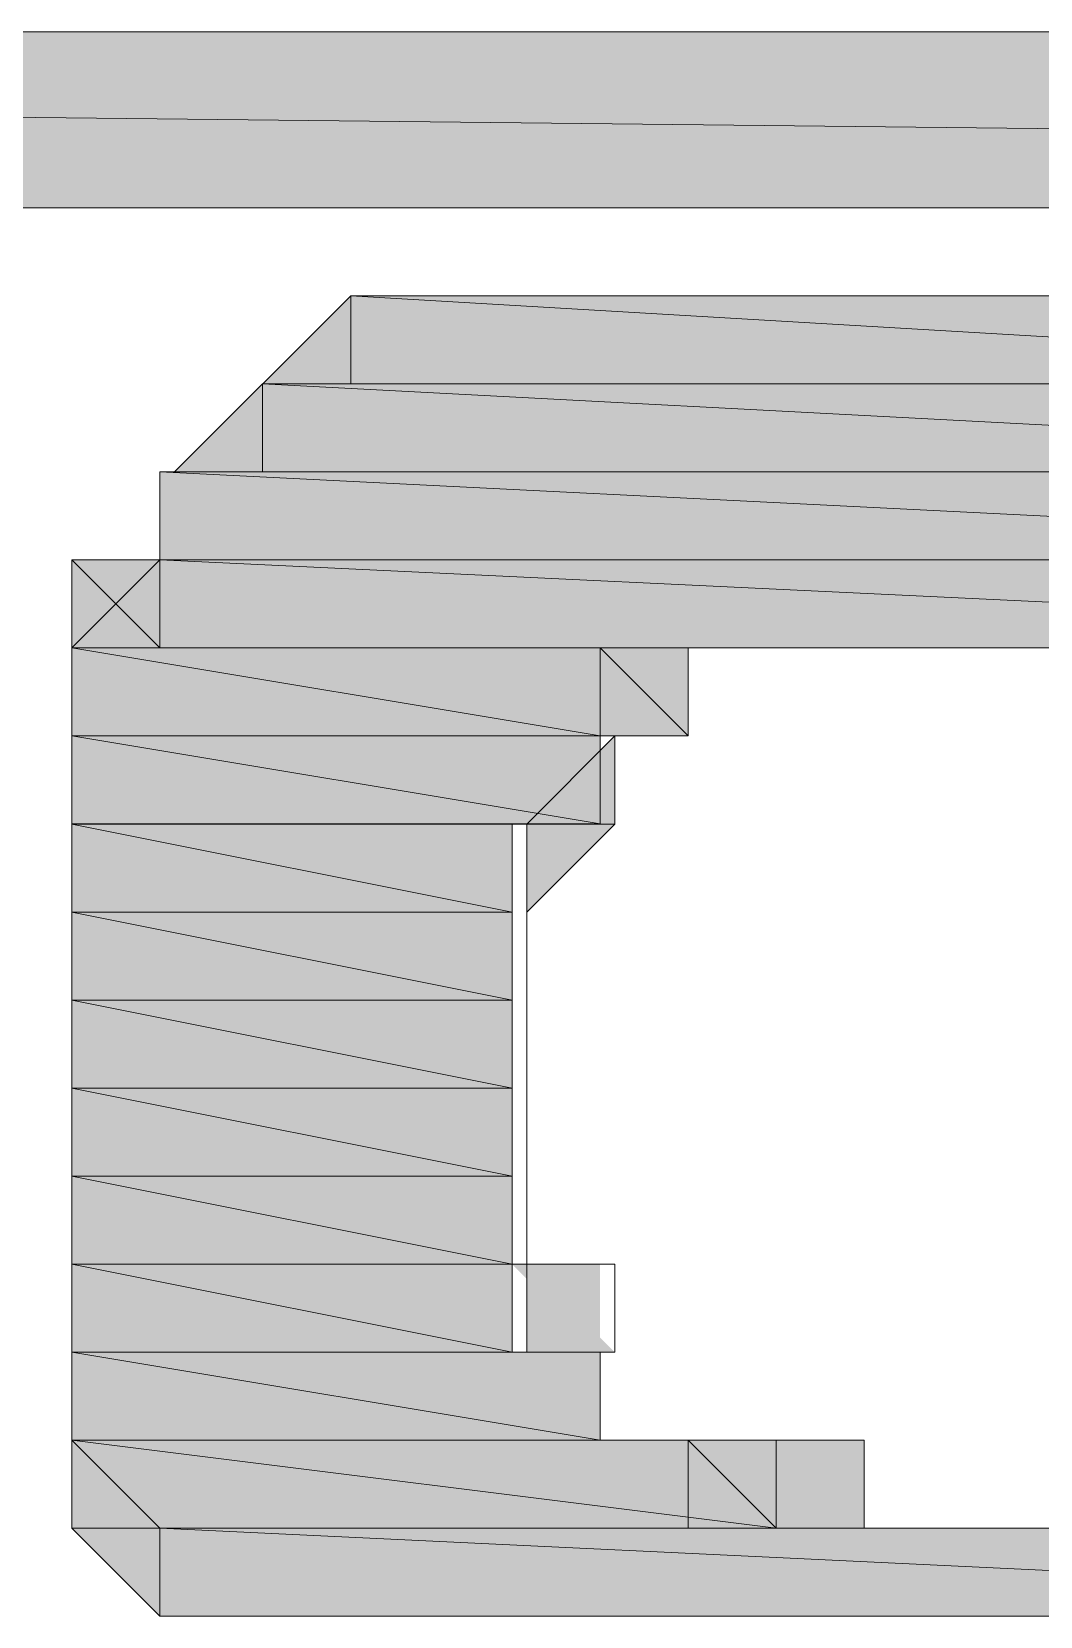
# Model space of a CAD drawing. Header units: millimetres. Extents: x 41 to 1635, y 11 to 1528.
# Drawn here: x 1470.33 to 1475.13, y 1180.65 to 1188.19 of the extents above; entities that cross this region are included whole.
import ezdxf

# ---------------------------------------------------------------- set-up
doc = ezdxf.new("R2010")
doc.units = ezdxf.units.MM
doc.header["$LTSCALE"] = 8
for name, color, linetype in [('1', 7, 'CONTINUOUS'), ('PDF2_Geometry', 7, 'CONTINUOUS'), ('PDF2_Solid Fills', 7, 'CONTINUOUS')]:
    doc.layers.add(name, color=color, linetype=linetype)

# ---------------------------------------------------------------- blocks, each defined once
blk = doc.blocks.new('Sinee')
at = {"layer": 'PDF2_Geometry', "lineweight": 5}
for points in [[(188.276, -339.7393), (187.4373, -340.578), (264.5971, -340.578)], [(188.276, -339.7393), (263.7584, -339.7393), (264.5971, -340.578)], [(200.0874, -339.7393), (226.087, -339.7393)], [(226.0172, -339.7393), (252.0167, -339.7393)], [(200.0874, -340.578), (226.087, -340.578)], [(226.0172, -340.578), (252.0167, -340.578)], [(226.9258, -341.4167), (226.9258, -340.9975), (226.5065, -341.4167)], [(227.345, -340.9974), (226.9257, -340.9974), (233.6352, -340.9974)], [(227.345, -340.9974), (226.9257, -340.9974), (233.6352, -340.9974)], [(227.345, -340.9974), (226.9257, -340.9974)], [(227.345, -340.9974), (226.9257, -340.9974)], [(226.9258, -340.9974), (233.6354, -340.9974)], [(226.9258, -340.9974), (233.6354, -340.9974)], [(226.9258, -340.9974), (233.6354, -340.9974)], [(226.9258, -340.9974), (233.6354, -340.9974)], [(226.9258, -340.9974), (233.6354, -340.9974)], [(226.9258, -340.9974), (233.6354, -340.9974)], [(226.9258, -340.9974), (233.6354, -340.9974)], [(226.9258, -340.9974), (233.6354, -340.9974)], [(226.9258, -340.9974), (226.9258, -341.4167), (234.054, -341.4167)], [(226.9258, -340.9974), (233.6354, -340.9974), (234.054, -341.4167)], [(226.9258, -340.9974), (226.9258, -341.4167)], [(226.9258, -340.9974), (226.9258, -341.4167), (226.9258, -340.9974)], [(226.9258, -340.9974), (226.9258, -340.9974)], [(226.9258, -341.4167), (226.9258, -340.9975), (226.9258, -341.4167)], [(227.345, -340.9974), (233.2159, -340.9974)], [(227.345, -340.9974), (233.2159, -340.9974)], [(227.345, -340.9974), (233.2159, -340.9974)], [(227.345, -340.9974), (233.2159, -340.9974)], [(227.345, -340.9974), (233.6352, -340.9974)], [(227.345, -340.9974), (227.345, -340.9974)], [(227.7644, -340.9974), (227.3451, -340.9974), (233.2158, -340.9974)], [(227.7644, -340.9974), (227.3451, -340.9974), (233.2158, -340.9974)], [(227.7644, -340.9974), (227.3451, -340.9974)], [(227.7644, -340.9974), (227.3451, -340.9974)], [(228.1138, -340.9974), (227.6946, -340.9974), (232.7266, -340.9974)], [(228.1138, -340.9974), (227.6946, -340.9974), (232.7266, -340.9974)], [(228.1138, -340.9974), (227.6946, -340.9974)], [(228.1138, -340.9974), (227.6946, -340.9974)], [(227.7644, -340.9974), (232.7965, -340.9974)], [(227.7644, -340.9974), (232.7965, -340.9974)], [(227.7644, -340.9974), (232.7965, -340.9974)], [(227.7644, -340.9974), (232.7965, -340.9974)], [(227.7644, -340.9974), (232.7965, -340.9974)], [(227.7644, -340.9974), (232.7965, -340.9974)], [(227.7644, -340.9974), (233.2158, -340.9974)], [(227.7644, -340.9974), (233.2158, -340.9974)], [(227.7644, -340.9974), (233.2158, -340.9974)], [(227.7644, -340.9974), (227.7644, -340.9974)], [(227.7644, -340.9974), (227.7644, -340.9974)], [(227.7644, -340.9974), (227.7644, -340.9974)], [(227.7644, -340.9974), (227.7644, -340.9974)], [(228.1138, -340.9974), (232.3073, -340.9974)], [(228.1138, -340.9974), (232.3073, -340.9974)], [(228.1138, -340.9974), (232.3073, -340.9974)], [(228.1138, -340.9974), (232.3073, -340.9974)], [(228.1138, -340.9974), (232.7266, -340.9974)], [(228.1138, -340.9974), (228.1138, -340.9974)], [(228.1138, -340.9974), (228.1138, -340.9974)], [(228.5332, -340.9974), (228.1139, -340.9974), (232.3073, -340.9974)], [(228.5332, -340.9974), (228.1139, -340.9974), (232.3073, -340.9974)], [(228.5332, -340.9974), (228.1139, -340.9974)], [(228.5332, -340.9974), (228.1139, -340.9974)], [(228.5332, -340.9974), (231.888, -340.9974)], [(228.5332, -340.9974), (231.888, -340.9974)], [(228.5332, -340.9974), (232.3073, -340.9974)], [(228.5332, -340.9974), (232.3073, -340.9974)], [(228.5332, -340.9974), (232.3073, -340.9974)], [(228.5332, -340.9974), (228.5332, -340.9974)], [(228.5332, -340.9974), (228.5332, -340.9974)], [(228.9526, -340.9974), (228.5333, -340.9974), (231.888, -340.9974)], [(228.9526, -340.9974), (228.5333, -340.9974), (231.888, -340.9974)], [(228.9526, -340.9974), (228.5333, -340.9974)], [(228.9526, -340.9974), (228.5333, -340.9974)], [(229.3718, -340.9974), (228.9525, -340.9974), (231.4685, -340.9974)], [(229.3718, -340.9974), (228.9525, -340.9974), (231.4685, -340.9974)], [(229.3718, -340.9974), (228.9525, -340.9974)], [(229.3718, -340.9974), (228.9525, -340.9974)], [(228.9526, -340.9974), (231.4686, -340.9974)], [(228.9526, -340.9974), (231.4686, -340.9974)], [(228.9526, -340.9974), (231.888, -340.9974)], [(228.9526, -340.9974), (228.9526, -340.9974)], [(228.9526, -340.9974), (228.9526, -340.9974)], [(229.3718, -340.9974), (229.791, -340.9974)], [(229.3718, -340.9974), (231.4685, -340.9974)], [(229.3718, -340.9974), (231.4685, -340.9974)], [(229.3718, -340.9974), (231.4685, -340.9974)], [(229.3718, -340.9974), (229.3718, -340.9974)], [(229.3718, -340.9974), (229.3718, -340.9974)], [(229.7913, -340.9974), (229.372, -340.9974)], [(229.7913, -340.9974), (229.372, -340.9974)], [(230.2107, -340.9974), (229.7914, -340.9974), (230.6299, -340.9974)], [(230.2107, -340.9974), (229.7914, -340.9974), (230.6299, -340.9974)], [(230.2107, -340.9974), (229.7914, -340.9974)], [(230.2107, -340.9974), (229.7914, -340.9974)], [(226.5063, -341.4167), (226.087, -341.836), (234.4732, -341.836)], [(226.5063, -341.4167), (226.087, -341.836)], [(226.5063, -341.836), (226.5063, -341.4168), (226.087, -341.836)], [(226.5063, -341.4167), (234.0545, -341.4167)], [(226.5063, -341.4167), (234.0545, -341.4167)], [(226.5063, -341.4167), (234.0545, -341.4167)], [(226.5063, -341.4167), (234.0545, -341.4167)], [(226.5063, -341.4167), (234.4732, -341.4167)], [(226.5063, -341.4167), (234.4732, -341.4167)], [(226.5063, -341.4167), (234.4732, -341.4167)], [(226.5063, -341.4167), (234.4732, -341.4167)], [(226.5063, -341.4167), (234.4732, -341.4167), (234.4732, -341.836)], [(226.5063, -341.4167), (226.5063, -341.836)], [(226.5063, -341.4167), (226.5063, -341.836), (226.5063, -341.4167)], [(226.5063, -341.4167), (226.5063, -341.4167)], [(226.5063, -341.4167), (226.5063, -341.4167)], [(226.5063, -341.4167), (226.5063, -341.4167)], [(226.9258, -341.4167), (226.5065, -341.4167), (234.054, -341.4167)], [(226.9258, -341.4167), (226.5065, -341.4167), (234.054, -341.4167)], [(226.9258, -341.4167), (226.5065, -341.4167)], [(226.9258, -341.4167), (234.054, -341.4167)], [(226.0172, -341.836), (234.4041, -341.836)], [(226.0172, -341.836), (234.4041, -341.836)], [(226.0172, -341.836), (234.4041, -341.836)], [(226.0172, -341.836), (234.4041, -341.836)], [(226.0172, -341.836), (234.4041, -341.836)], [(226.0172, -341.836), (234.4041, -341.836)], [(226.0172, -341.836), (234.4041, -341.836)], [(226.0172, -341.836), (234.4041, -341.836)], [(226.0172, -341.836), (226.0172, -342.2553), (234.4041, -342.2553)], [(226.0172, -341.836), (234.4041, -341.836), (234.4041, -342.2553)], [(226.0172, -341.836), (226.0172, -342.2553)], [(226.0172, -341.836), (226.0172, -342.2553)], [(226.0172, -341.836), (226.0172, -341.836)], [(226.0172, -341.836), (226.0172, -341.836)], [(226.0172, -342.2554), (225.5979, -342.6747), (234.8228, -342.6747)], [(226.0172, -342.2554), (225.5979, -342.2554), (226.0172, -342.6747)], [(226.0172, -342.6748), (225.5979, -342.2556), (226.0172, -342.6748)], [(226.0172, -342.6748), (225.5979, -342.2556), (225.5979, -342.6748)], [(226.0172, -342.2554), (234.8228, -342.2554)], [(226.0172, -342.2554), (234.8228, -342.2554)], [(226.0172, -342.2554), (234.8228, -342.2554)], [(226.0172, -342.2554), (234.8228, -342.2554)], [(226.0172, -342.2554), (234.8228, -342.2554)], [(226.0172, -342.2554), (234.8228, -342.2554)], [(226.0172, -342.2554), (234.8228, -342.2554), (234.8228, -342.6747)], [(226.0172, -342.2554), (226.0172, -342.6747)], [(226.0172, -342.2554), (226.0172, -342.2554)], [(226.0172, -342.2554), (226.0172, -342.2554)], [(225.5978, -342.6748), (234.8227, -342.6748)], [(225.5978, -342.6748), (234.8227, -342.6748)], [(225.5978, -342.6748), (229.7913, -342.6748)], [(225.5978, -342.6748), (230.2106, -342.6748), (229.7913, -342.6748)], [(225.5978, -342.6748), (229.7913, -342.6748)], [(225.5978, -342.6748), (229.7913, -342.6748)], [(225.5978, -342.6748), (229.3719, -342.6748)], [(225.5978, -342.6748), (229.7913, -342.6748), (229.3719, -342.6748)], [(225.5978, -342.6748), (229.3719, -342.6748)], [(225.5978, -342.6748), (229.3719, -342.6748)], [(225.5978, -342.6748), (229.3719, -342.6748)], [(225.5978, -342.6748), (229.3719, -342.6748)], [(225.5978, -342.6748), (229.3719, -342.6748)], [(225.5978, -342.6748), (229.3719, -342.6748)], [(225.5978, -342.6748), (229.3719, -342.6748)], [(225.5978, -342.6748), (229.3719, -342.6748)], [(225.5978, -342.6748), (228.9526, -342.6748)], [(225.5978, -342.6748), (229.3719, -342.6748), (228.9526, -342.6748)], [(225.5978, -342.6748), (228.9526, -342.6748)], [(225.5978, -342.6748), (228.9526, -342.6748)], [(225.5978, -342.6748), (228.9526, -342.6748)], [(225.5978, -342.6748), (228.9526, -342.6748)], [(225.5978, -342.6748), (228.9526, -342.6748)], [(225.5978, -342.6748), (228.9526, -342.6748)], [(225.5978, -342.6748), (228.5332, -342.6748)], [(225.5978, -342.6748), (228.9526, -342.6748), (228.5332, -342.6748)], [(225.5978, -342.6748), (228.5332, -342.6748)], [(225.5978, -342.6748), (228.5332, -342.6748)], [(225.5978, -342.6748), (228.5332, -342.6748)], [(225.5978, -342.6748), (228.5332, -342.6748)], [(225.5978, -342.6748), (228.5332, -342.6748)], [(225.5978, -342.6748), (228.5332, -342.6748)], [(225.5978, -342.6748), (228.5332, -342.6748)], [(225.5978, -342.6748), (228.5332, -342.6748)], [(225.5978, -342.6748), (228.1139, -342.6748)], [(225.5978, -342.6748), (228.5332, -342.6748), (228.1139, -342.6748)], [(225.5978, -342.6748), (225.5978, -343.0941), (228.1139, -343.0941)], [(225.5978, -342.6748), (228.1139, -342.6748), (228.1139, -343.0941)], [(225.5978, -342.6748), (225.5978, -343.0941)], [(225.5978, -342.6748), (225.5978, -343.0941)], [(225.5978, -342.6748), (225.5978, -342.6748)], [(226.0172, -342.6748), (225.5979, -342.6748)], [(228.1138, -342.6748), (228.5331, -343.0941), (228.5331, -342.6748)], [(228.1138, -343.0941), (228.1138, -342.6748)], [(228.1138, -343.0941), (228.5331, -343.0941), (228.1138, -342.6748)], [(228.5332, -342.6748), (228.9525, -342.6748)], [(228.5332, -342.6748), (228.9525, -342.6748)], [(228.5332, -342.6748), (228.5332, -342.6748)], [(228.5332, -342.6748), (228.5332, -342.6748)], [(228.5332, -343.0941), (228.5332, -342.6748)], [(228.9526, -342.6748), (229.3718, -342.6748)], [(228.9526, -342.6748), (229.3718, -342.6748)], [(228.9526, -342.6748), (228.9526, -342.6748)], [(228.9526, -342.6748), (228.9526, -342.6748)], [(229.3718, -342.6748), (229.791, -342.6748)], [(229.3718, -342.6748), (229.791, -342.6748)], [(229.3718, -342.6748), (229.3718, -342.6748)], [(229.3718, -342.6748), (229.3718, -342.6748)], [(229.3718, -342.6748), (229.3718, -342.6748)], [(229.3718, -342.6748), (229.3718, -342.6748)], [(229.7913, -342.6748), (230.2106, -342.6748)], [(229.7913, -342.6748), (230.2106, -342.6748)], [(229.7913, -342.6748), (229.7913, -342.6748)], [(229.7913, -342.6748), (229.7913, -342.6748)], [(225.5978, -343.0941), (228.1139, -343.0941)], [(225.5978, -343.0941), (228.1139, -343.0941)], [(225.5978, -343.0941), (228.1139, -343.0941)], [(225.5978, -343.0941), (228.1139, -343.0941)], [(225.5978, -343.0941), (228.1139, -343.0941)], [(225.5978, -343.0941), (228.1139, -343.0941)], [(225.5978, -343.0941), (228.1139, -343.0941)], [(225.5978, -343.0941), (228.1139, -343.0941)], [(225.5978, -343.0941), (228.1139, -343.0941)], [(225.5978, -343.0941), (228.1139, -343.0941)], [(225.5978, -343.0941), (225.5978, -343.5134), (228.1139, -343.5134)], [(225.5978, -343.0941), (228.1139, -343.0941), (228.1139, -343.5134)], [(225.5978, -343.0941), (225.5978, -343.5134)], [(225.5978, -343.0941), (225.5978, -343.5134)], [(227.7644, -343.5135), (228.1837, -343.5135), (228.1837, -343.0942)], [(228.1138, -343.0941), (228.1138, -343.0941)], [(228.1138, -343.0941), (228.1138, -343.0941)], [(228.1138, -343.5135), (228.1138, -343.0942)], [(225.5978, -343.5135), (228.1139, -343.5135)], [(225.5978, -343.5135), (228.1139, -343.5135)], [(225.5978, -343.5135), (228.1139, -343.5135)], [(225.5978, -343.5135), (228.1139, -343.5135)], [(225.5978, -343.5135), (228.1139, -343.5135)], [(225.5978, -343.5135), (228.1139, -343.5135)], [(225.5978, -343.5135), (228.1139, -343.5135)], [(225.5978, -343.5135), (228.1139, -343.5135)], [(225.5978, -343.5135), (227.6945, -343.5135)], [(225.5978, -343.5135), (228.1139, -343.5135), (227.6945, -343.5135)], [(225.5978, -343.5135), (227.6945, -343.5135)], [(225.5978, -343.5135), (227.6945, -343.5135)], [(225.5978, -343.5135), (227.6945, -343.5135)], [(225.5978, -343.5135), (227.6945, -343.5135)], [(225.5978, -343.5135), (227.6945, -343.5135)], [(225.5978, -343.5135), (227.6945, -343.5135)], [(225.5978, -343.5135), (225.5978, -343.9328), (227.6945, -343.9328)], [(225.5978, -343.5135), (227.6945, -343.5135), (227.6945, -343.9328)], [(225.5978, -343.5135), (225.5978, -343.9328)], [(225.5978, -343.5135), (225.5978, -343.9328)], [(225.5978, -343.5135), (225.5978, -343.5135)], [(225.5978, -343.5135), (225.5978, -343.5135)], [(228.1138, -343.5135), (227.6946, -343.5135), (228.1138, -343.5135)], [(228.1138, -343.5135), (227.6946, -343.5135), (228.1138, -343.5135)], [(227.7644, -343.5135), (228.1837, -343.5135), (227.7644, -343.5135)], [(227.7644, -343.5135), (228.1837, -343.5135), (227.7644, -343.5135)], [(227.7644, -343.9328), (227.7644, -343.5135)], [(227.7644, -343.9328), (228.1837, -343.5135), (227.7644, -343.5135)], [(225.5978, -343.9328), (227.6945, -343.9328)], [(225.5978, -343.9328), (227.6945, -343.9328)], [(225.5978, -343.9328), (227.6945, -343.9328)], [(225.5978, -343.9328), (227.6945, -343.9328)], [(225.5978, -343.9328), (227.6945, -343.9328)], [(225.5978, -343.9328), (227.6945, -343.9328)], [(225.5978, -343.9328), (227.6945, -343.9328)], [(225.5978, -343.9328), (227.6945, -343.9328)], [(225.5978, -343.9328), (227.6945, -343.9328)], [(225.5978, -343.9328), (227.6945, -343.9328)], [(225.5978, -343.9328), (227.6945, -343.9328)], [(225.5978, -343.9328), (227.6945, -343.9328)], [(225.5978, -343.9328), (227.6945, -343.9328)], [(225.5978, -343.9328), (227.6945, -343.9328)], [(225.5978, -343.9328), (227.6945, -343.9328)], [(225.5978, -343.9328), (227.6945, -343.9328)], [(225.5978, -343.9328), (227.6945, -343.9328)], [(225.5978, -343.9328), (227.6945, -343.9328)], [(225.5978, -343.9328), (225.5978, -344.3521), (227.6945, -344.3521)], [(225.5978, -343.9328), (227.6945, -343.9328), (227.6945, -344.3521)], [(225.5978, -343.9328), (225.5978, -344.3521)], [(225.5978, -343.9328), (225.5978, -344.3521)], [(225.5978, -343.9328), (225.5978, -343.9328)], [(225.5978, -343.9328), (225.5978, -343.9328)], [(225.5978, -343.9328), (225.5978, -343.9328)], [(225.5978, -343.9328), (225.5978, -343.9328)], [(227.7644, -343.9328), (227.7644, -343.9328)], [(227.7644, -343.9328), (227.7644, -343.9328)], [(227.7644, -343.9328), (227.7644, -343.9328)], [(227.7644, -343.9328), (227.7644, -343.9328)], [(227.7644, -344.3521), (227.7644, -343.9329)], [(227.7644, -344.3521), (227.7644, -343.9329)], [(225.5978, -344.3521), (227.6945, -344.3521)], [(225.5978, -344.3521), (227.6945, -344.3521)], [(225.5978, -344.3521), (227.6945, -344.3521)], [(225.5978, -344.3521), (227.6945, -344.3521)], [(225.5978, -344.3521), (227.6945, -344.3521)], [(225.5978, -344.3521), (227.6945, -344.3521)], [(225.5978, -344.3521), (227.6945, -344.3521)], [(225.5978, -344.3521), (227.6945, -344.3521)], [(225.5978, -344.3521), (227.6945, -344.3521)], [(225.5978, -344.3521), (227.6945, -344.3521)], [(225.5978, -344.3521), (227.6945, -344.3521)], [(225.5978, -344.3521), (227.6945, -344.3521)], [(225.5978, -344.3521), (227.6945, -344.3521)], [(225.5978, -344.3521), (227.6945, -344.3521)], [(225.5978, -344.3521), (225.5978, -344.7714), (227.6945, -344.7714)], [(225.5978, -344.3521), (227.6945, -344.3521), (227.6945, -344.7714)], [(225.5978, -344.3521), (225.5978, -344.7714)], [(225.5978, -344.3521), (225.5978, -344.7714)], [(225.5978, -344.3521), (225.5978, -344.3521)], [(225.5978, -344.3521), (225.5978, -344.3521)], [(227.7644, -344.3521), (227.7644, -344.3521)], [(227.7644, -344.3521), (227.7644, -344.3521)], [(227.7644, -344.7714), (227.7644, -344.3521)], [(227.7644, -344.7714), (227.7644, -344.3521)], [(225.5978, -344.7714), (227.6945, -344.7714)], [(225.5978, -344.7714), (227.6945, -344.7714)], [(225.5978, -344.7714), (227.6945, -344.7714)], [(225.5978, -344.7714), (227.6945, -344.7714)], [(225.5978, -344.7714), (227.6945, -344.7714)], [(225.5978, -344.7714), (227.6945, -344.7714)], [(225.5978, -344.7714), (227.6945, -344.7714)], [(225.5978, -344.7714), (227.6945, -344.7714)], [(225.5978, -344.7714), (227.6945, -344.7714)], [(225.5978, -344.7714), (227.6945, -344.7714)], [(225.5978, -344.7714), (227.6945, -344.7714)], [(225.5978, -344.7714), (227.6945, -344.7714)], [(225.5978, -344.7714), (227.6945, -344.7714)], [(225.5978, -344.7714), (227.6945, -344.7714)], [(225.5978, -344.7714), (225.5978, -345.1907), (227.6945, -345.1907)], [(225.5978, -344.7714), (227.6945, -344.7714), (227.6945, -345.1907)], [(225.5978, -344.7714), (225.5978, -345.1907)], [(225.5978, -344.7714), (225.5978, -345.1907)], [(225.5978, -344.7714), (225.5978, -344.7714)], [(225.5978, -344.7714), (225.5978, -344.7714)], [(225.5978, -344.7714), (225.5978, -344.7714)], [(225.5978, -344.7714), (225.5978, -344.7714)], [(227.7644, -344.7714), (227.7644, -344.7714)], [(227.7644, -344.7714), (227.7644, -344.7714)], [(227.7644, -345.1908), (227.7644, -344.7715)], [(227.7644, -345.1908), (227.7644, -344.7715)], [(225.5978, -345.1908), (227.6945, -345.1908)], [(225.5978, -345.1908), (227.6945, -345.1908)], [(225.5978, -345.1908), (227.6945, -345.1908)], [(225.5978, -345.1908), (227.6945, -345.1908)], [(225.5978, -345.1908), (227.6945, -345.1908)], [(225.5978, -345.1908), (227.6945, -345.1908)], [(225.5978, -345.1908), (227.6945, -345.1908)], [(225.5978, -345.1908), (227.6945, -345.1908)], [(225.5978, -345.1908), (227.6945, -345.1908)], [(225.5978, -345.1908), (227.6945, -345.1908)], [(225.5978, -345.1908), (227.6945, -345.1908)], [(225.5978, -345.1908), (227.6945, -345.1908)], [(225.5978, -345.1908), (227.6945, -345.1908)], [(225.5978, -345.1908), (227.6945, -345.1908)], [(225.5978, -345.1908), (225.5978, -345.6101), (227.6945, -345.6101)], [(225.5978, -345.1908), (227.6945, -345.1908), (227.6945, -345.6101)], [(225.5978, -345.1908), (225.5978, -345.6101)], [(225.5978, -345.1908), (225.5978, -345.6101)], [(225.5978, -345.1908), (225.5978, -345.1908)], [(225.5978, -345.1908), (225.5978, -345.1908)], [(227.7644, -345.1908), (227.7644, -345.1908)], [(227.7644, -345.1908), (227.7644, -345.1908)], [(227.7644, -345.1908), (227.7644, -345.1908)], [(227.7644, -345.1908), (227.7644, -345.1908)], [(227.7644, -345.6102), (227.7644, -345.191)], [(227.7644, -345.6102), (227.7644, -345.191)], [(225.5978, -345.6102), (227.6945, -345.6102)], [(225.5978, -345.6102), (227.6945, -345.6102)], [(225.5978, -345.6102), (227.6945, -345.6102)], [(225.5978, -345.6102), (227.6945, -345.6102)], [(225.5978, -345.6102), (227.6945, -345.6102)], [(225.5978, -345.6102), (227.6945, -345.6102)], [(225.5978, -345.6102), (227.6945, -345.6102)], [(225.5978, -345.6102), (227.6945, -345.6102)], [(225.5978, -345.6102), (227.6945, -345.6102)], [(225.5978, -345.6102), (227.6945, -345.6102)], [(225.5978, -345.6102), (227.6945, -345.6102)], [(225.5978, -345.6102), (227.6945, -345.6102)], [(225.5978, -345.6102), (227.6945, -345.6102)], [(225.5978, -345.6102), (227.6945, -345.6102)], [(225.5978, -345.6102), (227.6945, -345.6102)], [(225.5978, -345.6102), (227.6945, -345.6102)], [(225.5978, -345.6102), (225.5978, -346.0295), (227.6945, -346.0295)], [(225.5978, -345.6102), (227.6945, -345.6102), (227.6945, -346.0295)], [(225.5978, -345.6102), (225.5978, -346.0295)], [(225.5978, -345.6102), (225.5978, -346.0295)], [(225.5978, -345.6102), (225.5978, -345.6102)], [(225.5978, -345.6102), (225.5978, -345.6102)], [(228.1138, -345.6102), (227.6946, -345.6102)], [(227.7644, -346.0296), (228.1837, -346.0296), (228.1837, -345.6101), (227.7644, -345.6101)], [(227.7644, -345.6102), (227.7644, -345.6102)], [(227.7644, -345.6102), (227.7644, -345.6102)], [(227.7644, -345.6102), (228.1837, -345.6102), (227.7644, -345.6102)], [(225.5978, -346.0295), (227.6945, -346.0295)], [(225.5978, -346.0295), (227.6945, -346.0295)], [(225.5978, -346.0295), (228.1139, -346.0295)], [(225.5978, -346.0295), (228.1139, -346.0295)], [(225.5978, -346.0295), (228.1139, -346.0295)], [(225.5978, -346.0295), (228.1139, -346.0295)], [(225.5978, -346.0295), (228.1139, -346.0295)], [(225.5978, -346.0295), (228.1139, -346.0295)], [(225.5978, -346.0295), (228.1139, -346.0295)], [(225.5978, -346.0295), (228.1139, -346.0295)], [(225.5978, -346.0295), (228.1139, -346.0295)], [(225.5978, -346.0295), (228.1139, -346.0295)], [(225.5978, -346.0295), (228.1139, -346.0295)], [(225.5978, -346.0295), (228.1139, -346.0295)], [(225.5978, -346.0295), (225.5978, -346.4488), (228.1139, -346.4488)], [(225.5978, -346.0295), (228.1139, -346.0295), (228.1139, -346.4488)], [(225.5978, -346.0295), (225.5978, -346.4488)], [(225.5978, -346.0295), (225.5978, -346.4488)], [(225.5978, -346.0295), (225.5978, -346.0295)], [(225.5978, -346.0295), (225.5978, -346.0295)], [(228.1138, -346.0295), (227.6946, -346.0295)], [(228.1138, -346.0295), (227.6946, -346.0295), (228.1138, -346.0295)], [(228.1138, -346.4489), (228.1138, -346.0296)], [(225.5978, -346.4489), (228.1139, -346.4489)], [(225.5978, -346.4489), (228.1139, -346.4489)], [(225.5978, -346.4489), (228.1139, -346.4489)], [(225.5978, -346.4489), (228.1139, -346.4489)], [(225.5978, -346.4489), (228.1139, -346.4489)], [(225.5978, -346.4489), (228.1139, -346.4489)], [(225.5978, -346.4489), (228.5332, -346.4489)], [(225.5978, -346.4489), (228.5332, -346.4489)], [(225.5978, -346.4489), (228.5332, -346.4489)], [(225.5978, -346.4489), (228.5332, -346.4489)], [(225.5978, -346.4489), (228.5332, -346.4489)], [(225.5978, -346.4489), (228.5332, -346.4489)], [(225.5978, -346.4489), (228.5332, -346.4489)], [(225.5978, -346.4489), (228.5332, -346.4489)], [(225.5978, -346.4489), (228.5332, -346.4489)], [(225.5978, -346.4489), (228.5332, -346.4489)], [(225.5978, -346.4489), (228.5332, -346.4489)], [(225.5978, -346.4489), (228.5332, -346.4489)], [(225.5978, -346.4489), (225.5978, -346.8682), (228.9526, -346.8682)], [(225.5978, -346.4489), (228.5332, -346.4489), (228.9526, -346.8682)], [(225.5978, -346.4489), (226.0171, -346.8682)], [(225.5978, -346.4489), (225.5978, -346.8682), (226.0171, -346.8682)], [(225.5978, -346.4489), (225.5978, -346.4489)], [(225.5978, -346.4489), (225.5978, -346.4489)], [(225.5978, -346.4489), (225.5978, -346.4489)], [(225.5978, -346.4489), (225.5978, -346.4489)], [(228.1138, -346.4489), (228.1138, -346.4489)], [(228.1138, -346.4489), (228.1138, -346.4489)], [(228.1138, -346.4489), (228.1138, -346.4489)], [(228.5332, -346.4489), (228.1139, -346.4489)], [(228.5332, -346.4489), (228.1139, -346.4489)], [(228.5332, -346.4489), (228.5332, -346.4489)], [(228.5332, -346.8682), (228.5332, -346.449)], [(228.5333, -346.8682), (228.9526, -346.8682), (228.9526, -346.449), (228.5333, -346.449)], [(228.9525, -346.8682), (229.3718, -346.8682), (229.3718, -346.449), (228.9525, -346.449)], [(228.9526, -346.4489), (228.9526, -346.8682), (228.9526, -346.4489)], [(228.9526, -346.4489), (228.9526, -346.8682), (228.9526, -346.4489)], [(228.9526, -346.8682), (228.9526, -346.449), (228.9526, -346.8682)], [(228.9526, -346.8682), (228.9526, -346.449), (228.9526, -346.8682)], [(229.3718, -346.4489), (229.3718, -346.8682), (229.3718, -346.4489)], [(229.3718, -346.8682), (229.3718, -346.449), (229.3718, -346.8682)], [(229.3718, -346.8682), (229.3718, -346.449)], [(225.5978, -346.8682), (228.9526, -346.8682)], [(225.5978, -346.8682), (228.9526, -346.8682)], [(225.5978, -346.8682), (228.9526, -346.8682)], [(225.5978, -346.8682), (228.9526, -346.8682)], [(225.5978, -346.8682), (228.9526, -346.8682)], [(225.5978, -346.8682), (228.9526, -346.8682)], [(225.5978, -346.8682), (229.3719, -346.8682)], [(225.5978, -346.8682), (229.3719, -346.8682)], [(225.5978, -346.8682), (229.3719, -346.8682)], [(225.5978, -346.8682), (229.3719, -346.8682)], [(225.5978, -346.8682), (229.3719, -346.8682)], [(225.5978, -346.8682), (229.3719, -346.8682)], [(225.5978, -346.8682), (229.3719, -346.8682)], [(225.5978, -346.8682), (229.3719, -346.8682)], [(225.5978, -346.8682), (229.7913, -346.8682)], [(225.5978, -346.8682), (229.7913, -346.8682)], [(225.5978, -346.8682), (229.7913, -346.8682)], [(225.5978, -346.8682), (229.7913, -346.8682)], [(225.5978, -346.8682), (230.2106, -346.8682)], [(225.5978, -346.8682), (230.2106, -346.8682)], [(225.5978, -346.8682), (234.8227, -346.8682)], [(225.5978, -346.8682), (234.8227, -346.8682)], [(225.5978, -346.8682), (234.8227, -346.8682)], [(225.5978, -346.8682), (234.8227, -346.8682)], [(225.5978, -346.8682), (234.8227, -346.8682)], [(225.5978, -346.8682), (234.8227, -346.8682)], [(225.5978, -346.8682), (226.0171, -347.2875)], [(225.5978, -346.8682), (226.0171, -346.8682), (225.5978, -346.8682)], [(226.0172, -346.8682), (225.5979, -346.8682), (226.0172, -347.2875)], [(226.0172, -346.8682), (225.5979, -346.8682), (226.0172, -346.8682)], [(226.0172, -346.8682), (234.8228, -346.8682)], [(226.0172, -346.8682), (234.8228, -346.8682)], [(226.0172, -346.8682), (226.0172, -347.2875), (234.8228, -347.2875)], [(226.0172, -346.8682), (234.8228, -346.8682), (234.8228, -347.2875)], [(229.3718, -346.8682), (229.3718, -346.8682)], [(229.7913, -346.8682), (229.372, -346.8682)], [(229.7913, -346.8682), (229.372, -346.8682)], [(230.2107, -346.8682), (229.7914, -346.8682)], [(230.2107, -346.8682), (229.7914, -346.8682)]]:
    blk.add_lwpolyline(points, close=True, dxfattribs=at)
for points in [[(200.0874, -339.7393), (226.087, -339.7393), (200.0874, -339.7393)], [(226.0172, -339.7393), (252.0167, -339.7393), (226.0172, -339.7393)], [(200.0874, -340.578), (226.087, -340.578), (200.0874, -340.578)], [(226.0172, -340.578), (252.0167, -340.578), (226.0172, -340.578)], [(227.345, -340.9974), (226.9257, -340.9974), (227.345, -340.9974)], [(227.345, -340.9974), (226.9257, -340.9974), (227.345, -340.9974)], [(226.9258, -340.9974), (233.6354, -340.9974), (226.9258, -340.9974)], [(226.9258, -340.9974), (233.6354, -340.9974), (226.9258, -340.9974)], [(226.9258, -340.9974), (233.6354, -340.9974), (226.9258, -340.9974)], [(226.9258, -340.9974), (233.6354, -340.9974), (226.9258, -340.9974)], [(226.9258, -340.9974), (233.6354, -340.9974), (226.9258, -340.9974)], [(226.9258, -340.9974), (233.6354, -340.9974), (226.9258, -340.9974)], [(226.9258, -340.9974), (233.6354, -340.9974), (226.9258, -340.9974)], [(226.9258, -340.9974), (233.6354, -340.9974), (226.9258, -340.9974)], [(226.9258, -340.9974), (226.9258, -341.4167), (226.9258, -340.9974)], [(227.345, -340.9974), (233.2159, -340.9974), (227.345, -340.9974)], [(227.345, -340.9974), (233.2159, -340.9974), (227.345, -340.9974)], [(227.345, -340.9974), (233.2159, -340.9974), (227.345, -340.9974)], [(227.345, -340.9974), (233.2159, -340.9974), (227.345, -340.9974)], [(227.345, -340.9974), (233.6352, -340.9974), (227.345, -340.9974)], [(227.7644, -340.9974), (227.3451, -340.9974), (227.7644, -340.9974)], [(228.1138, -340.9974), (227.6946, -340.9974), (228.1138, -340.9974)], [(227.7644, -340.9974), (232.7965, -340.9974), (227.7644, -340.9974)], [(227.7644, -340.9974), (232.7965, -340.9974), (227.7644, -340.9974)], [(227.7644, -340.9974), (232.7965, -340.9974), (227.7644, -340.9974)], [(227.7644, -340.9974), (232.7965, -340.9974), (227.7644, -340.9974)], [(227.7644, -340.9974), (232.7965, -340.9974), (227.7644, -340.9974)], [(227.7644, -340.9974), (232.7965, -340.9974), (227.7644, -340.9974)], [(227.7644, -340.9974), (233.2158, -340.9974), (227.7644, -340.9974)], [(227.7644, -340.9974), (233.2158, -340.9974), (227.7644, -340.9974)], [(227.7644, -340.9974), (233.2158, -340.9974), (227.7644, -340.9974)], [(227.7644, -340.9974), (227.7644, -340.9974)], [(227.7644, -340.9974), (227.7644, -340.9974)], [(228.1138, -340.9974), (232.3073, -340.9974), (228.1138, -340.9974)], [(228.1138, -340.9974), (232.3073, -340.9974), (228.1138, -340.9974)], [(228.1138, -340.9974), (232.3073, -340.9974), (228.1138, -340.9974)], [(228.1138, -340.9974), (232.3073, -340.9974), (228.1138, -340.9974)], [(228.1138, -340.9974), (232.7266, -340.9974), (228.1138, -340.9974)], [(228.1138, -340.9974), (228.1138, -340.9974)], [(228.5332, -340.9974), (228.1139, -340.9974), (228.5332, -340.9974)], [(228.5332, -340.9974), (231.888, -340.9974), (228.5332, -340.9974)], [(228.5332, -340.9974), (231.888, -340.9974), (228.5332, -340.9974)], [(228.5332, -340.9974), (232.3073, -340.9974), (228.5332, -340.9974)], [(228.5332, -340.9974), (232.3073, -340.9974), (228.5332, -340.9974)], [(228.5332, -340.9974), (232.3073, -340.9974), (228.5332, -340.9974)], [(228.5332, -340.9974), (228.5332, -340.9974)], [(228.9526, -340.9974), (228.5333, -340.9974), (228.9526, -340.9974)], [(229.3718, -340.9974), (228.9525, -340.9974), (229.3718, -340.9974)], [(228.9526, -340.9974), (231.4686, -340.9974), (228.9526, -340.9974)], [(228.9526, -340.9974), (231.4686, -340.9974), (228.9526, -340.9974)], [(228.9526, -340.9974), (231.888, -340.9974), (228.9526, -340.9974)], [(228.9526, -340.9974), (228.9526, -340.9974)], [(229.3718, -340.9974), (229.791, -340.9974), (229.3718, -340.9974)], [(229.3718, -340.9974), (231.4685, -340.9974), (229.3718, -340.9974)], [(229.3718, -340.9974), (231.4685, -340.9974), (229.3718, -340.9974)], [(229.3718, -340.9974), (231.4685, -340.9974), (229.3718, -340.9974)], [(229.3718, -340.9974), (229.3718, -340.9974)], [(229.7913, -340.9974), (229.372, -340.9974), (229.7913, -340.9974)], [(230.2107, -340.9974), (229.7914, -340.9974), (230.2107, -340.9974)], [(226.5063, -341.4167), (234.0545, -341.4167), (226.5063, -341.4167)], [(226.5063, -341.4167), (234.0545, -341.4167), (226.5063, -341.4167)], [(226.5063, -341.4167), (234.0545, -341.4167), (226.5063, -341.4167)], [(226.5063, -341.4167), (234.0545, -341.4167), (226.5063, -341.4167)], [(226.5063, -341.4167), (234.4732, -341.4167), (226.5063, -341.4167)], [(226.5063, -341.4167), (234.4732, -341.4167), (226.5063, -341.4167)], [(226.5063, -341.4167), (234.4732, -341.4167), (226.5063, -341.4167)], [(226.5063, -341.4167), (234.4732, -341.4167), (226.5063, -341.4167)], [(226.5063, -341.4167), (226.5063, -341.836), (226.5063, -341.4167)], [(226.5063, -341.4167), (226.5063, -341.4167)], [(226.9258, -341.4167), (226.5065, -341.4167), (226.9258, -341.4167)], [(226.9258, -341.4167), (234.054, -341.4167), (226.9258, -341.4167)], [(226.0172, -341.836), (234.4041, -341.836), (226.0172, -341.836)], [(226.0172, -341.836), (234.4041, -341.836), (226.0172, -341.836)], [(226.0172, -341.836), (234.4041, -341.836), (226.0172, -341.836)], [(226.0172, -341.836), (234.4041, -341.836), (226.0172, -341.836)], [(226.0172, -341.836), (234.4041, -341.836), (226.0172, -341.836)], [(226.0172, -341.836), (234.4041, -341.836), (226.0172, -341.836)], [(226.0172, -341.836), (234.4041, -341.836), (226.0172, -341.836)], [(226.0172, -341.836), (234.4041, -341.836), (226.0172, -341.836)], [(226.0172, -341.836), (226.0172, -342.2553), (226.0172, -341.836)], [(226.0172, -341.836), (226.0172, -341.836)], [(226.0172, -342.2554), (234.8228, -342.2554), (226.0172, -342.2554)], [(226.0172, -342.2554), (234.8228, -342.2554), (226.0172, -342.2554)], [(226.0172, -342.2554), (234.8228, -342.2554), (226.0172, -342.2554)], [(226.0172, -342.2554), (234.8228, -342.2554), (226.0172, -342.2554)], [(226.0172, -342.2554), (234.8228, -342.2554), (226.0172, -342.2554)], [(226.0172, -342.2554), (234.8228, -342.2554), (226.0172, -342.2554)], [(226.0172, -342.2554), (226.0172, -342.2554)], [(225.5978, -342.6748), (234.8227, -342.6748), (225.5978, -342.6748)], [(225.5978, -342.6748), (234.8227, -342.6748), (225.5978, -342.6748)], [(225.5978, -342.6748), (229.7913, -342.6748), (225.5978, -342.6748)], [(225.5978, -342.6748), (230.2106, -342.6748), (225.5978, -342.6748)], [(225.5978, -342.6748), (229.7913, -342.6748), (225.5978, -342.6748)], [(225.5978, -342.6748), (229.7913, -342.6748), (225.5978, -342.6748)], [(225.5978, -342.6748), (229.3719, -342.6748), (225.5978, -342.6748)], [(225.5978, -342.6748), (229.7913, -342.6748), (225.5978, -342.6748)], [(225.5978, -342.6748), (229.3719, -342.6748), (225.5978, -342.6748)], [(225.5978, -342.6748), (229.3719, -342.6748), (225.5978, -342.6748)], [(225.5978, -342.6748), (229.3719, -342.6748), (225.5978, -342.6748)], [(225.5978, -342.6748), (229.3719, -342.6748), (225.5978, -342.6748)], [(225.5978, -342.6748), (229.3719, -342.6748), (225.5978, -342.6748)], [(225.5978, -342.6748), (229.3719, -342.6748), (225.5978, -342.6748)], [(225.5978, -342.6748), (229.3719, -342.6748), (225.5978, -342.6748)], [(225.5978, -342.6748), (229.3719, -342.6748), (225.5978, -342.6748)], [(225.5978, -342.6748), (228.9526, -342.6748), (225.5978, -342.6748)], [(225.5978, -342.6748), (229.3719, -342.6748), (225.5978, -342.6748)], [(225.5978, -342.6748), (228.9526, -342.6748), (225.5978, -342.6748)], [(225.5978, -342.6748), (228.9526, -342.6748), (225.5978, -342.6748)], [(225.5978, -342.6748), (228.9526, -342.6748), (225.5978, -342.6748)], [(225.5978, -342.6748), (228.9526, -342.6748), (225.5978, -342.6748)], [(225.5978, -342.6748), (228.9526, -342.6748), (225.5978, -342.6748)], [(225.5978, -342.6748), (228.9526, -342.6748), (225.5978, -342.6748)], [(225.5978, -342.6748), (228.5332, -342.6748), (225.5978, -342.6748)], [(225.5978, -342.6748), (228.9526, -342.6748), (225.5978, -342.6748)], [(225.5978, -342.6748), (228.5332, -342.6748), (225.5978, -342.6748)], [(225.5978, -342.6748), (228.5332, -342.6748), (225.5978, -342.6748)], [(225.5978, -342.6748), (228.5332, -342.6748), (225.5978, -342.6748)], [(225.5978, -342.6748), (228.5332, -342.6748), (225.5978, -342.6748)], [(225.5978, -342.6748), (228.5332, -342.6748), (225.5978, -342.6748)], [(225.5978, -342.6748), (228.5332, -342.6748), (225.5978, -342.6748)], [(225.5978, -342.6748), (228.5332, -342.6748), (225.5978, -342.6748)], [(225.5978, -342.6748), (228.5332, -342.6748), (225.5978, -342.6748)], [(225.5978, -342.6748), (228.1139, -342.6748), (225.5978, -342.6748)], [(225.5978, -342.6748), (228.5332, -342.6748), (225.5978, -342.6748)], [(225.5978, -342.6748), (225.5978, -343.0941), (225.5978, -342.6748)], [(226.0172, -342.6748), (225.5979, -342.6748), (226.0172, -342.6748)], [(228.5332, -342.6748), (228.9525, -342.6748), (228.5332, -342.6748)], [(228.5332, -342.6748), (228.5332, -342.6748)], [(228.9526, -342.6748), (229.3718, -342.6748), (228.9526, -342.6748)], [(228.9526, -342.6748), (228.9526, -342.6748)], [(229.3718, -342.6748), (229.791, -342.6748), (229.3718, -342.6748)], [(229.3718, -342.6748), (229.3718, -342.6748)], [(229.3718, -342.6748), (229.3718, -342.6748)], [(229.7913, -342.6748), (230.2106, -342.6748), (229.7913, -342.6748)], [(229.7913, -342.6748), (229.7913, -342.6748)], [(225.5978, -343.0941), (228.1139, -343.0941), (225.5978, -343.0941)], [(225.5978, -343.0941), (228.1139, -343.0941), (225.5978, -343.0941)], [(225.5978, -343.0941), (228.1139, -343.0941), (225.5978, -343.0941)], [(225.5978, -343.0941), (228.1139, -343.0941), (225.5978, -343.0941)], [(225.5978, -343.0941), (228.1139, -343.0941), (225.5978, -343.0941)], [(225.5978, -343.0941), (228.1139, -343.0941), (225.5978, -343.0941)], [(225.5978, -343.0941), (228.1139, -343.0941), (225.5978, -343.0941)], [(225.5978, -343.0941), (228.1139, -343.0941), (225.5978, -343.0941)], [(225.5978, -343.0941), (228.1139, -343.0941), (225.5978, -343.0941)], [(225.5978, -343.0941), (228.1139, -343.0941), (225.5978, -343.0941)], [(225.5978, -343.0941), (225.5978, -343.5134), (225.5978, -343.0941)], [(228.1138, -343.0941), (228.1138, -343.0941)], [(225.5978, -343.5135), (228.1139, -343.5135), (225.5978, -343.5135)], [(225.5978, -343.5135), (228.1139, -343.5135), (225.5978, -343.5135)], [(225.5978, -343.5135), (228.1139, -343.5135), (225.5978, -343.5135)], [(225.5978, -343.5135), (228.1139, -343.5135), (225.5978, -343.5135)], [(225.5978, -343.5135), (228.1139, -343.5135), (225.5978, -343.5135)], [(225.5978, -343.5135), (228.1139, -343.5135), (225.5978, -343.5135)], [(225.5978, -343.5135), (228.1139, -343.5135), (225.5978, -343.5135)], [(225.5978, -343.5135), (228.1139, -343.5135), (225.5978, -343.5135)], [(225.5978, -343.5135), (227.6945, -343.5135), (225.5978, -343.5135)], [(225.5978, -343.5135), (228.1139, -343.5135), (225.5978, -343.5135)], [(225.5978, -343.5135), (227.6945, -343.5135), (225.5978, -343.5135)], [(225.5978, -343.5135), (227.6945, -343.5135), (225.5978, -343.5135)], [(225.5978, -343.5135), (227.6945, -343.5135), (225.5978, -343.5135)], [(225.5978, -343.5135), (227.6945, -343.5135), (225.5978, -343.5135)], [(225.5978, -343.5135), (227.6945, -343.5135), (225.5978, -343.5135)], [(225.5978, -343.5135), (227.6945, -343.5135), (225.5978, -343.5135)], [(225.5978, -343.5135), (225.5978, -343.9328), (225.5978, -343.5135)], [(225.5978, -343.5135), (225.5978, -343.5135)], [(227.7644, -343.5135), (228.1837, -343.5135), (227.7644, -343.5135)], [(227.7644, -343.5135), (228.1837, -343.5135), (227.7644, -343.5135)], [(225.5978, -343.9328), (227.6945, -343.9328), (225.5978, -343.9328)], [(225.5978, -343.9328), (227.6945, -343.9328), (225.5978, -343.9328)], [(225.5978, -343.9328), (227.6945, -343.9328), (225.5978, -343.9328)], [(225.5978, -343.9328), (227.6945, -343.9328), (225.5978, -343.9328)], [(225.5978, -343.9328), (227.6945, -343.9328), (225.5978, -343.9328)], [(225.5978, -343.9328), (227.6945, -343.9328), (225.5978, -343.9328)], [(225.5978, -343.9328), (227.6945, -343.9328), (225.5978, -343.9328)], [(225.5978, -343.9328), (227.6945, -343.9328), (225.5978, -343.9328)], [(225.5978, -343.9328), (227.6945, -343.9328), (225.5978, -343.9328)], [(225.5978, -343.9328), (227.6945, -343.9328), (225.5978, -343.9328)], [(225.5978, -343.9328), (227.6945, -343.9328), (225.5978, -343.9328)], [(225.5978, -343.9328), (227.6945, -343.9328), (225.5978, -343.9328)], [(225.5978, -343.9328), (227.6945, -343.9328), (225.5978, -343.9328)], [(225.5978, -343.9328), (227.6945, -343.9328), (225.5978, -343.9328)], [(225.5978, -343.9328), (227.6945, -343.9328), (225.5978, -343.9328)], [(225.5978, -343.9328), (227.6945, -343.9328), (225.5978, -343.9328)], [(225.5978, -343.9328), (227.6945, -343.9328), (225.5978, -343.9328)], [(225.5978, -343.9328), (227.6945, -343.9328), (225.5978, -343.9328)], [(225.5978, -343.9328), (225.5978, -344.3521), (225.5978, -343.9328)], [(225.5978, -343.9328), (225.5978, -343.9328)], [(225.5978, -343.9328), (225.5978, -343.9328)], [(227.7644, -343.9328), (227.7644, -343.9328)], [(227.7644, -343.9328), (227.7644, -343.9328)], [(227.7644, -344.3521), (227.7644, -343.9329), (227.7644, -344.3521)], [(225.5978, -344.3521), (227.6945, -344.3521), (225.5978, -344.3521)], [(225.5978, -344.3521), (227.6945, -344.3521), (225.5978, -344.3521)], [(225.5978, -344.3521), (227.6945, -344.3521), (225.5978, -344.3521)], [(225.5978, -344.3521), (227.6945, -344.3521), (225.5978, -344.3521)], [(225.5978, -344.3521), (227.6945, -344.3521), (225.5978, -344.3521)], [(225.5978, -344.3521), (227.6945, -344.3521), (225.5978, -344.3521)], [(225.5978, -344.3521), (227.6945, -344.3521), (225.5978, -344.3521)], [(225.5978, -344.3521), (227.6945, -344.3521), (225.5978, -344.3521)], [(225.5978, -344.3521), (227.6945, -344.3521), (225.5978, -344.3521)], [(225.5978, -344.3521), (227.6945, -344.3521), (225.5978, -344.3521)], [(225.5978, -344.3521), (227.6945, -344.3521), (225.5978, -344.3521)], [(225.5978, -344.3521), (227.6945, -344.3521), (225.5978, -344.3521)], [(225.5978, -344.3521), (227.6945, -344.3521), (225.5978, -344.3521)], [(225.5978, -344.3521), (227.6945, -344.3521), (225.5978, -344.3521)], [(225.5978, -344.3521), (225.5978, -344.7714), (225.5978, -344.3521)], [(225.5978, -344.3521), (225.5978, -344.3521)], [(227.7644, -344.3521), (227.7644, -344.3521)], [(227.7644, -344.7714), (227.7644, -344.3521), (227.7644, -344.7714)], [(225.5978, -344.7714), (227.6945, -344.7714), (225.5978, -344.7714)], [(225.5978, -344.7714), (227.6945, -344.7714), (225.5978, -344.7714)], [(225.5978, -344.7714), (227.6945, -344.7714), (225.5978, -344.7714)], [(225.5978, -344.7714), (227.6945, -344.7714), (225.5978, -344.7714)], [(225.5978, -344.7714), (227.6945, -344.7714), (225.5978, -344.7714)], [(225.5978, -344.7714), (227.6945, -344.7714), (225.5978, -344.7714)], [(225.5978, -344.7714), (227.6945, -344.7714), (225.5978, -344.7714)], [(225.5978, -344.7714), (227.6945, -344.7714), (225.5978, -344.7714)], [(225.5978, -344.7714), (227.6945, -344.7714), (225.5978, -344.7714)], [(225.5978, -344.7714), (227.6945, -344.7714), (225.5978, -344.7714)], [(225.5978, -344.7714), (227.6945, -344.7714), (225.5978, -344.7714)], [(225.5978, -344.7714), (227.6945, -344.7714), (225.5978, -344.7714)], [(225.5978, -344.7714), (227.6945, -344.7714), (225.5978, -344.7714)], [(225.5978, -344.7714), (227.6945, -344.7714), (225.5978, -344.7714)], [(225.5978, -344.7714), (225.5978, -345.1907), (225.5978, -344.7714)], [(225.5978, -344.7714), (225.5978, -344.7714)], [(225.5978, -344.7714), (225.5978, -344.7714)], [(227.7644, -344.7714), (227.7644, -344.7714)], [(227.7644, -345.1908), (227.7644, -344.7715), (227.7644, -345.1908)], [(225.5978, -345.1908), (227.6945, -345.1908), (225.5978, -345.1908)], [(225.5978, -345.1908), (227.6945, -345.1908), (225.5978, -345.1908)], [(225.5978, -345.1908), (227.6945, -345.1908), (225.5978, -345.1908)], [(225.5978, -345.1908), (227.6945, -345.1908), (225.5978, -345.1908)], [(225.5978, -345.1908), (227.6945, -345.1908), (225.5978, -345.1908)], [(225.5978, -345.1908), (227.6945, -345.1908), (225.5978, -345.1908)], [(225.5978, -345.1908), (227.6945, -345.1908), (225.5978, -345.1908)], [(225.5978, -345.1908), (227.6945, -345.1908), (225.5978, -345.1908)], [(225.5978, -345.1908), (227.6945, -345.1908), (225.5978, -345.1908)], [(225.5978, -345.1908), (227.6945, -345.1908), (225.5978, -345.1908)], [(225.5978, -345.1908), (227.6945, -345.1908), (225.5978, -345.1908)], [(225.5978, -345.1908), (227.6945, -345.1908), (225.5978, -345.1908)], [(225.5978, -345.1908), (227.6945, -345.1908), (225.5978, -345.1908)], [(225.5978, -345.1908), (227.6945, -345.1908), (225.5978, -345.1908)], [(225.5978, -345.1908), (225.5978, -345.6101), (225.5978, -345.1908)], [(225.5978, -345.1908), (225.5978, -345.1908)], [(227.7644, -345.1908), (227.7644, -345.1908)], [(227.7644, -345.1908), (227.7644, -345.1908)], [(227.7644, -345.6102), (227.7644, -345.191), (227.7644, -345.6102)], [(225.5978, -345.6102), (227.6945, -345.6102), (225.5978, -345.6102)], [(225.5978, -345.6102), (227.6945, -345.6102), (225.5978, -345.6102)], [(225.5978, -345.6102), (227.6945, -345.6102), (225.5978, -345.6102)], [(225.5978, -345.6102), (227.6945, -345.6102), (225.5978, -345.6102)], [(225.5978, -345.6102), (227.6945, -345.6102), (225.5978, -345.6102)], [(225.5978, -345.6102), (227.6945, -345.6102), (225.5978, -345.6102)], [(225.5978, -345.6102), (227.6945, -345.6102), (225.5978, -345.6102)], [(225.5978, -345.6102), (227.6945, -345.6102), (225.5978, -345.6102)], [(225.5978, -345.6102), (227.6945, -345.6102), (225.5978, -345.6102)], [(225.5978, -345.6102), (227.6945, -345.6102), (225.5978, -345.6102)], [(225.5978, -345.6102), (227.6945, -345.6102), (225.5978, -345.6102)], [(225.5978, -345.6102), (227.6945, -345.6102), (225.5978, -345.6102)], [(225.5978, -345.6102), (227.6945, -345.6102), (225.5978, -345.6102)], [(225.5978, -345.6102), (227.6945, -345.6102), (225.5978, -345.6102)], [(225.5978, -345.6102), (227.6945, -345.6102), (225.5978, -345.6102)], [(225.5978, -345.6102), (227.6945, -345.6102), (225.5978, -345.6102)], [(225.5978, -345.6102), (225.5978, -346.0295), (225.5978, -345.6102)], [(225.5978, -345.6102), (225.5978, -345.6102)], [(227.7644, -345.6102), (227.7644, -345.6102)], [(227.7644, -345.6102), (228.1837, -345.6102), (227.7644, -345.6102)], [(225.5978, -346.0295), (227.6945, -346.0295), (225.5978, -346.0295)], [(225.5978, -346.0295), (227.6945, -346.0295), (225.5978, -346.0295)], [(225.5978, -346.0295), (228.1139, -346.0295), (225.5978, -346.0295)], [(225.5978, -346.0295), (228.1139, -346.0295), (225.5978, -346.0295)], [(225.5978, -346.0295), (228.1139, -346.0295), (225.5978, -346.0295)], [(225.5978, -346.0295), (228.1139, -346.0295), (225.5978, -346.0295)], [(225.5978, -346.0295), (228.1139, -346.0295), (225.5978, -346.0295)], [(225.5978, -346.0295), (228.1139, -346.0295), (225.5978, -346.0295)], [(225.5978, -346.0295), (228.1139, -346.0295), (225.5978, -346.0295)], [(225.5978, -346.0295), (228.1139, -346.0295), (225.5978, -346.0295)], [(225.5978, -346.0295), (228.1139, -346.0295), (225.5978, -346.0295)], [(225.5978, -346.0295), (228.1139, -346.0295), (225.5978, -346.0295)], [(225.5978, -346.0295), (228.1139, -346.0295), (225.5978, -346.0295)], [(225.5978, -346.0295), (228.1139, -346.0295), (225.5978, -346.0295)], [(225.5978, -346.0295), (225.5978, -346.4488), (225.5978, -346.0295)], [(225.5978, -346.0295), (225.5978, -346.0295)], [(228.1138, -346.0295), (227.6946, -346.0295), (228.1138, -346.0295)], [(228.1138, -346.4489), (228.1138, -346.0296), (228.1138, -346.4489)], [(225.5978, -346.4489), (228.1139, -346.4489), (225.5978, -346.4489)], [(225.5978, -346.4489), (228.1139, -346.4489), (225.5978, -346.4489)], [(225.5978, -346.4489), (228.1139, -346.4489), (225.5978, -346.4489)], [(225.5978, -346.4489), (228.1139, -346.4489), (225.5978, -346.4489)], [(225.5978, -346.4489), (228.1139, -346.4489), (225.5978, -346.4489)], [(225.5978, -346.4489), (228.1139, -346.4489), (225.5978, -346.4489)], [(225.5978, -346.4489), (228.5332, -346.4489), (225.5978, -346.4489)], [(225.5978, -346.4489), (228.5332, -346.4489), (225.5978, -346.4489)], [(225.5978, -346.4489), (228.5332, -346.4489), (225.5978, -346.4489)], [(225.5978, -346.4489), (228.5332, -346.4489), (225.5978, -346.4489)], [(225.5978, -346.4489), (228.5332, -346.4489), (225.5978, -346.4489)], [(225.5978, -346.4489), (228.5332, -346.4489), (225.5978, -346.4489)], [(225.5978, -346.4489), (228.5332, -346.4489), (225.5978, -346.4489)], [(225.5978, -346.4489), (228.5332, -346.4489), (225.5978, -346.4489)], [(225.5978, -346.4489), (228.5332, -346.4489), (225.5978, -346.4489)], [(225.5978, -346.4489), (228.5332, -346.4489), (225.5978, -346.4489)], [(225.5978, -346.4489), (228.5332, -346.4489), (225.5978, -346.4489)], [(225.5978, -346.4489), (228.5332, -346.4489), (225.5978, -346.4489)], [(225.5978, -346.4489), (225.5978, -346.4489)], [(225.5978, -346.4489), (225.5978, -346.4489)], [(228.1138, -346.4489), (228.1138, -346.4489)], [(228.5332, -346.4489), (228.1139, -346.4489), (228.5332, -346.4489)], [(228.5332, -346.8682), (228.5332, -346.449), (228.5332, -346.8682)], [(228.9526, -346.8682), (228.9526, -346.449), (228.9526, -346.8682)], [(228.9526, -346.8682), (228.9526, -346.449), (228.9526, -346.8682)], [(229.3718, -346.8682), (229.3718, -346.449), (229.3718, -346.8682)], [(229.3718, -346.8682), (229.3718, -346.449), (229.3718, -346.8682)], [(225.5978, -346.8682), (228.9526, -346.8682), (225.5978, -346.8682)], [(225.5978, -346.8682), (228.9526, -346.8682), (225.5978, -346.8682)], [(225.5978, -346.8682), (228.9526, -346.8682), (225.5978, -346.8682)], [(225.5978, -346.8682), (228.9526, -346.8682), (225.5978, -346.8682)], [(225.5978, -346.8682), (228.9526, -346.8682), (225.5978, -346.8682)], [(225.5978, -346.8682), (228.9526, -346.8682), (225.5978, -346.8682)], [(225.5978, -346.8682), (229.3719, -346.8682), (225.5978, -346.8682)], [(225.5978, -346.8682), (229.3719, -346.8682), (225.5978, -346.8682)], [(225.5978, -346.8682), (229.3719, -346.8682), (225.5978, -346.8682)], [(225.5978, -346.8682), (229.3719, -346.8682), (225.5978, -346.8682)], [(225.5978, -346.8682), (229.3719, -346.8682), (225.5978, -346.8682)], [(225.5978, -346.8682), (229.3719, -346.8682), (225.5978, -346.8682)], [(225.5978, -346.8682), (229.3719, -346.8682), (225.5978, -346.8682)], [(225.5978, -346.8682), (229.3719, -346.8682), (225.5978, -346.8682)], [(225.5978, -346.8682), (229.7913, -346.8682), (225.5978, -346.8682)], [(225.5978, -346.8682), (229.7913, -346.8682), (225.5978, -346.8682)], [(225.5978, -346.8682), (229.7913, -346.8682), (225.5978, -346.8682)], [(225.5978, -346.8682), (229.7913, -346.8682), (225.5978, -346.8682)], [(225.5978, -346.8682), (230.2106, -346.8682), (225.5978, -346.8682)], [(225.5978, -346.8682), (230.2106, -346.8682), (225.5978, -346.8682)], [(225.5978, -346.8682), (234.8227, -346.8682), (225.5978, -346.8682)], [(225.5978, -346.8682), (234.8227, -346.8682), (225.5978, -346.8682)], [(225.5978, -346.8682), (234.8227, -346.8682), (225.5978, -346.8682)], [(225.5978, -346.8682), (234.8227, -346.8682), (225.5978, -346.8682)], [(225.5978, -346.8682), (234.8227, -346.8682), (225.5978, -346.8682)], [(225.5978, -346.8682), (234.8227, -346.8682), (225.5978, -346.8682)], [(226.0172, -346.8682), (225.5979, -346.8682), (226.0172, -346.8682)], [(226.0172, -346.8682), (234.8228, -346.8682), (226.0172, -346.8682)], [(226.0172, -346.8682), (234.8228, -346.8682), (226.0172, -346.8682)], [(229.7913, -346.8682), (229.372, -346.8682), (229.7913, -346.8682)], [(230.2107, -346.8682), (229.7914, -346.8682), (230.2107, -346.8682)]]:
    blk.add_lwpolyline(points, dxfattribs=at)
at = {"layer": 'PDF2_Solid Fills', "lineweight": 5, "transparency": 33554559}
for points in [[(188.276, -339.7393), (187.4373, -340.578), (264.5971, -340.578)], [(188.276, -339.7393), (263.7584, -339.7393), (264.5971, -340.578)], [(226.9258, -340.9974), (226.9258, -341.4167), (226.5065, -341.4167)], [(226.9258, -340.9974), (226.9258, -341.4167), (234.054, -341.4167)], [(226.9258, -340.9974), (233.6354, -340.9974), (234.054, -341.4167)], [(226.5063, -341.4167), (226.087, -341.836), (234.4732, -341.836)], [(226.5063, -341.836), (226.5063, -341.4168), (226.087, -341.836)], [(226.5063, -341.4167), (234.4732, -341.4167), (234.4732, -341.836)], [(226.0172, -341.836), (226.0172, -342.2553), (234.4041, -342.2553)], [(226.0172, -341.836), (234.4041, -341.836), (234.4041, -342.2553)], [(225.5978, -342.2554), (226.0171, -342.6747), (225.5978, -342.6747)], [(226.0172, -342.2554), (225.5979, -342.6747), (234.8228, -342.6747)], [(226.0172, -342.2554), (226.0172, -342.6747), (225.5979, -342.2554)], [(226.0172, -342.2554), (234.8228, -342.2554), (234.8228, -342.6747)], [(225.5978, -342.6748), (225.5978, -343.0941), (228.1139, -343.0941)], [(225.5978, -342.6748), (228.1139, -342.6748), (228.1139, -343.0941)], [(228.1138, -342.6748), (228.5331, -343.0941), (228.5331, -342.6748)], [(228.1138, -343.0941), (228.1138, -342.6748), (228.5331, -343.0941)], [(225.5978, -343.0941), (225.5978, -343.5134), (228.1139, -343.5134)], [(225.5978, -343.0941), (228.1139, -343.0941), (228.1139, -343.5134)], [(227.7644, -343.5135), (228.1837, -343.5135), (228.1837, -343.0942)], [(225.5978, -343.5135), (225.5978, -343.9328), (227.6945, -343.9328)], [(225.5978, -343.5135), (227.6945, -343.5135), (227.6945, -343.9328)], [(227.7644, -343.9328), (227.7644, -343.5135), (228.1837, -343.5135)], [(225.5978, -343.9328), (225.5978, -344.3521), (227.6945, -344.3521)], [(225.5978, -343.9328), (227.6945, -343.9328), (227.6945, -344.3521)], [(225.5978, -344.3521), (225.5978, -344.7714), (227.6945, -344.7714)], [(225.5978, -344.3521), (227.6945, -344.3521), (227.6945, -344.7714)], [(225.5978, -344.7714), (225.5978, -345.1907), (227.6945, -345.1907)], [(225.5978, -344.7714), (227.6945, -344.7714), (227.6945, -345.1907)], [(225.5978, -345.1908), (225.5978, -345.6101), (227.6945, -345.6101)], [(225.5978, -345.1908), (227.6945, -345.1908), (227.6945, -345.6101)], [(225.5978, -345.6102), (225.5978, -346.0295), (227.6945, -346.0295)], [(225.5978, -345.6102), (227.6945, -345.6102), (227.6945, -346.0295)], [(228.1138, -346.0295), (227.6946, -345.6102), (228.1138, -345.6102)], [(227.7644, -346.0295), (228.1837, -346.0295), (227.7644, -345.6102)], [(225.5978, -346.0295), (225.5978, -346.4488), (228.1139, -346.4488)], [(225.5978, -346.0295), (228.1139, -346.0295), (228.1139, -346.4488)], [(225.5978, -346.4489), (225.5978, -346.8682), (228.9526, -346.8682)], [(225.5978, -346.4489), (228.5332, -346.4489), (228.9526, -346.8682)], [(225.5978, -346.4489), (226.0171, -346.8682), (225.5978, -346.8682)], [(228.9526, -346.4489), (228.5333, -346.8682), (228.5333, -346.4489)], [(228.9526, -346.8682), (228.9526, -346.449), (228.5333, -346.8682)], [(229.3718, -346.4489), (228.9525, -346.8682), (228.9525, -346.4489)], [(229.3718, -346.8682), (229.3718, -346.449), (228.9525, -346.8682)], [(226.0172, -346.8682), (225.5979, -346.8682), (226.0172, -347.2875)], [(226.0172, -346.8682), (226.0172, -347.2875), (234.8228, -347.2875)], [(226.0172, -346.8682), (234.8228, -346.8682), (234.8228, -347.2875)]]:
    blk.add_solid(points, dxfattribs=at)

msp = doc.modelspace()

# ---------------------------------------------------------------- block references
at = {"layer": '1'}
msp.add_blockref('Sinee', (1244.9239, 1527.9332), dxfattribs=at)

doc.saveas('drawing.dxf')
